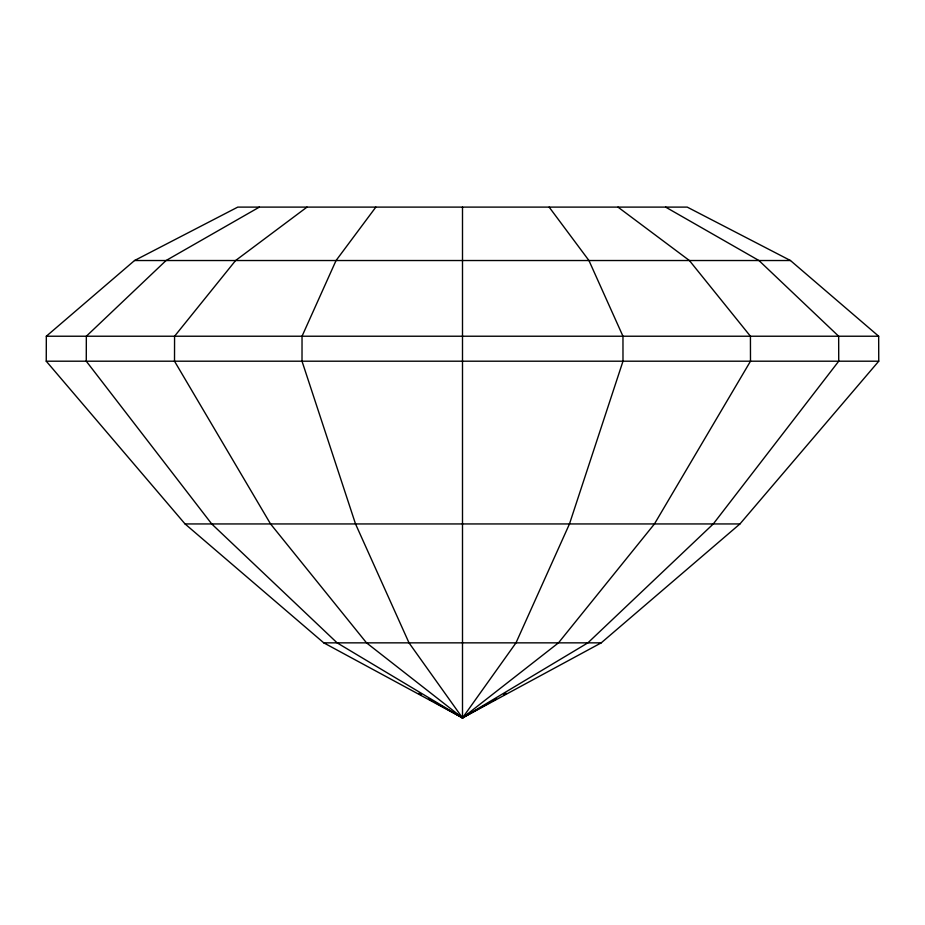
<?xml version="1.0" encoding="UTF-8"?>
<svg xmlns="http://www.w3.org/2000/svg" width="925" height="925" viewBox="0 0 925 925"><rect width="100%" height="100%" fill="white"/><g stroke="black" fill="none" stroke-linecap="round" stroke-linejoin="round"><path stroke-width="1.39" d="M46.25 361.201L46.331 336.226L134.541 260.526L237.771 207.108L687.229 207.108L790.459 260.526L878.669 336.226L878.75 361.201L739.942 523.943L601.227 642.852L462.5 717.893L323.773 642.852L185.058 523.943L46.25 361.201L878.75 361.201M435.004 702.468L462.5 717.893L515.988 642.852L569.476 523.943L622.987 361.201L622.964 336.226L588.947 260.526L549.149 207.108M375.851 207.108L336.053 260.526L302.036 336.226L302.012 361.201L355.524 523.943L409.012 642.852L462.5 717.893L489.996 702.468M259.37 207.108L166.061 260.526L86.337 336.226L86.268 361.201L211.721 523.943L337.116 642.852L462.5 717.893L558.48 642.852L654.449 523.943L750.487 361.201L750.429 336.226L689.403 260.526L617.981 207.108M307.019 207.108L235.597 260.526L174.571 336.226L174.513 361.201L270.551 523.943L366.52 642.852L462.5 717.893L587.884 642.852L713.279 523.943L838.732 361.201L838.663 336.226L758.939 260.526L665.63 207.108M456.592 713.822L462.5 717.893L468.408 713.822M492.505 701.069L496.251 698.965M503.755 694.756L506.252 693.345M134.541 260.526L790.459 260.526M46.331 336.226L878.669 336.226M185.058 523.943L739.942 523.943M323.773 642.852L601.227 642.852M418.748 693.345L421.245 694.756M428.749 698.965L432.495 701.069M462.5 207.108L462.5 717.893"/></g></svg>
